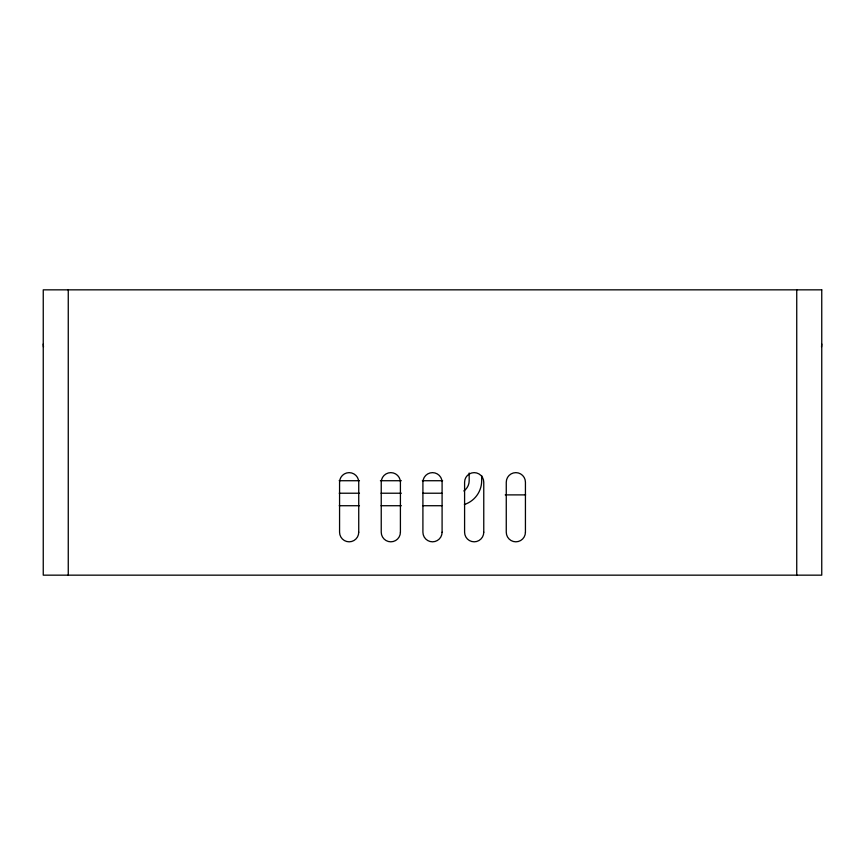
<?xml version="1.0" encoding="UTF-8"?>
<svg xmlns="http://www.w3.org/2000/svg" width="865" height="865" viewBox="0 0 865 865"><rect width="100%" height="100%" fill="white"/><g stroke="black" fill="none" stroke-linecap="round" stroke-linejoin="round"><path stroke-width="1.3" d="M481.686 475.588L481.675 480.724A25.009 25.009 0 0 1 464.397 504.5M821.75 344.021L821.534 347.016M339.134 480.724L359.472 480.724M380.416 480.724L401.328 480.724M422.369 480.724L442.61 480.724M339.231 493.223L359.472 493.223M381.076 493.223L401.328 493.223M422.92 493.223L441.82 493.223M505.225 494.888L525.628 494.888M339.231 505.722L359.472 505.722M381.076 505.722L401.328 505.722M422.92 505.722L441.82 505.722M43.25 344.021L43.466 347.016M796.741 289.84L796.741 575.16M469.176 473.025L469.176 480.724A12.499 12.499 0 0 1 463.845 490.963M68.259 289.84L68.259 575.16M821.75 289.84L43.25 289.84L43.25 575.16L821.75 575.16L821.75 289.84M525.433 532.235L525.433 482.216A9.591 9.591 0 0 0 515.854 472.636A9.591 9.591 0 0 0 506.263 482.216L506.263 532.235A9.591 9.591 0 0 0 515.854 541.814A9.591 9.591 0 0 0 525.433 532.235M483.762 532.235L483.762 482.216A9.591 9.591 0 0 0 474.171 472.636A9.591 9.591 0 0 0 464.592 482.216L464.592 532.235A9.591 9.591 0 0 0 474.171 541.814A9.591 9.591 0 0 0 483.762 532.235M442.091 532.235L442.091 482.216A9.591 9.591 0 0 0 432.5 472.636A9.591 9.591 0 0 0 422.909 482.216L422.909 532.235A9.591 9.591 0 0 0 432.5 541.814A9.591 9.591 0 0 0 442.091 532.235M400.409 532.235L400.409 482.216A9.591 9.591 0 0 0 390.829 472.636A9.591 9.591 0 0 0 381.238 482.216L381.238 532.235A9.591 9.591 0 0 0 390.829 541.814A9.591 9.591 0 0 0 400.409 532.235M358.737 532.235L358.737 482.216A9.591 9.591 0 0 0 349.146 472.636A9.591 9.591 0 0 0 339.567 482.216L339.567 532.235A9.591 9.591 0 0 0 349.146 541.814A9.591 9.591 0 0 0 358.737 532.235"/></g></svg>
